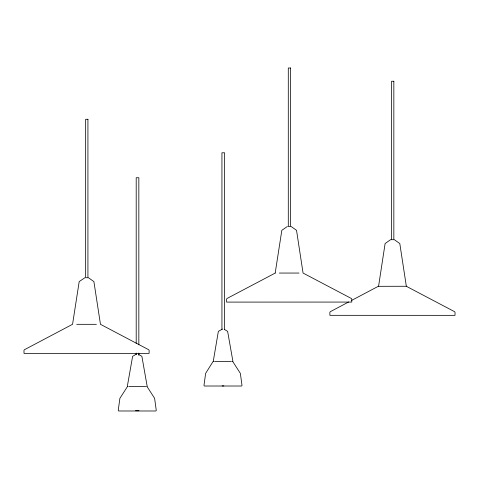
<?xml version="1.0" encoding="UTF-8"?>
<svg xmlns="http://www.w3.org/2000/svg" width="479" height="479" viewBox="0 0 479 479"><rect width="100%" height="100%" fill="white"/><g stroke="black" fill="none" stroke-linecap="round" stroke-linejoin="round"><path stroke-width="0.72" d="M136.527 354.005L132.617 356.346L127.33 386.308L127.809 386.529M348.652 301.98L330.259 311.721L329.863 312.38L329.893 315.326L455.002 315.35L455.044 312.38L454.649 311.721L406.336 286.286L399.803 243.554L394.355 239.704M351.269 300.596L378.29 286.316L406.437 286.262M232.429 361.561L232.908 361.34L227.627 331.378L224.274 329.366M146.688 386.529L147.167 386.308L141.886 356.346L138.533 354.34M232.764 361.561L240.362 373.392L241.997 385.379L241.679 386.014L204.299 386.014L203.982 385.379L205.635 373.351L212.933 361.723L213.55 361.561M138.994 410.713L135.485 410.713M213.221 361.561L218.352 331.378L222.478 329.037M127.48 386.529L119.876 398.366L118.241 410.353L118.558 410.988L155.938 410.988L156.256 410.353L154.609 398.318L147.023 386.529M275.257 273.054L226.986 298.495L226.591 299.153L226.615 302.099L351.76 302.069L351.772 299.153L351.376 298.495L303.063 273.06L296.531 230.321L291.082 226.477M223.861 385.912L222.094 385.912M287.346 226.477L281.832 230.321L275.197 273.036M391.109 239.704L390.553 239.704L385.104 243.554L378.572 286.286M279.335 273.054L299.028 273.054M84.897 277.736L79.197 281.586L72.563 324.295L24.351 349.76L23.956 350.412L24.04 353.43L149.089 353.382L149.137 350.412L148.741 349.76L100.464 324.319L93.896 281.586L88.447 277.736M76.7 324.319L96.387 324.319M214.526 361.561L231.453 361.561M128.785 386.529L145.712 386.529M224.579 329.576L224.579 152.777L221.939 152.777L221.939 329.576M138.838 344.844L138.838 177.745L136.198 177.745L136.198 343.353M138.838 353.053L138.838 355.292M136.198 353.053L136.198 354.544M290.567 68.012L288.292 68.012L288.292 226.477L290.567 226.477L290.567 68.012M393.84 81.244L391.571 81.244L391.571 239.704L393.84 239.704L393.84 81.244M87.926 119.277L85.657 119.277L85.657 277.736L87.926 277.736L87.926 119.277"/></g></svg>
